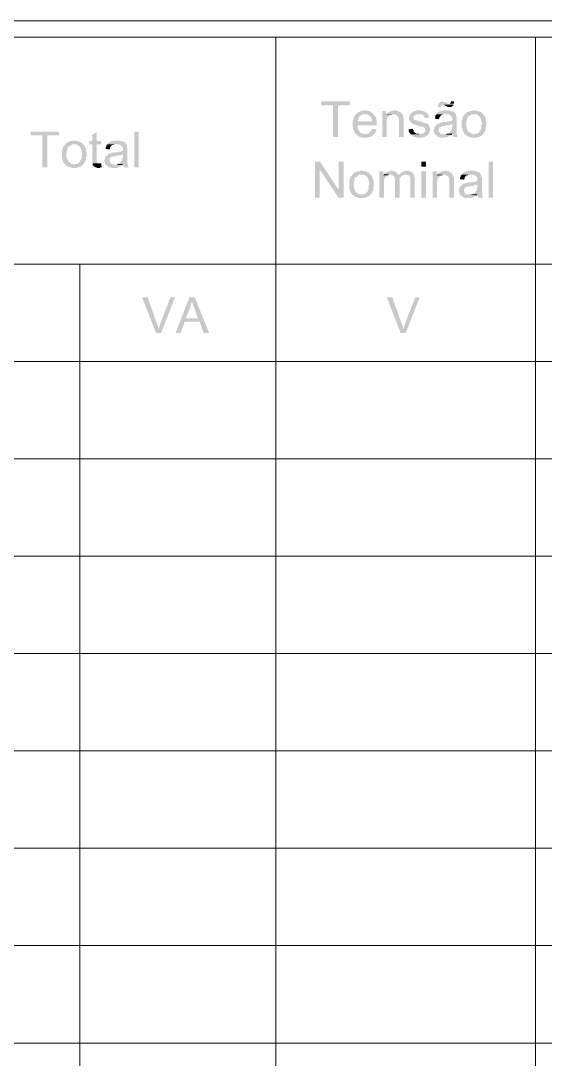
# Model space of a CAD drawing. Header units: inches. Extents: x 179598 to 179981, y 9195975 to 9196075.
# Drawn here: x 179720.996 to 179722.869, y 9196034.098 to 9196037.81 of the extents above; entities that cross this region are included whole.
import ezdxf

# ---------------------------------------------------------------- set-up
doc = ezdxf.new("R2010")
doc.units = ezdxf.units.IN
doc.header["$LTSCALE"] = 0.05
doc.header["$MEASUREMENT"] = 0
doc.linetypes.add('CONTINU', pattern=[0])
doc.layers.add('Cargas', color=150, linetype='Continuous', lineweight=30)

# ---------------------------------------------------------------- blocks, each defined once
blk = doc.blocks.new('QuadroCarga Model')
at = {"layer": 'Cargas', "linetype": 'CONTINU', "lineweight": 20, "transparency": 33554559}
for points in [[(8.0013, 5.6458), (8.0013, 5.7478), (7.9873, 5.7478), (7.9873, 5.7058), (7.8733, 5.7058), (7.8733, 5.6878), (7.9873, 5.6878), (7.9873, 5.6458)], [(7.9693, 5.5918), (7.9693, 5.5958), (7.9673, 5.5998), (7.9673, 5.6058), (7.9653, 5.6098), (7.9633, 5.6138), (7.9633, 5.6158), (7.9613, 5.6178), (7.9593, 5.6218), (7.9573, 5.6218), (7.9553, 5.6238), (7.9553, 5.5838), (7.9533, 5.5798), (7.9513, 5.5778), (7.9493, 5.5758), (7.9473, 5.5718), (7.9453, 5.5698), (7.9413, 5.5698), (7.9393, 5.5678), (7.9353, 5.5658), (7.9293, 5.5658), (7.9253, 5.5638), (7.9193, 5.5638), (7.9153, 5.5658), (7.9033, 5.5658), (7.9013, 5.5678), (7.8973, 5.5698), (7.8953, 5.5698), (7.8933, 5.5718), (7.8913, 5.5738), (7.8893, 5.5758), (7.8873, 5.5798), (7.8853, 5.5818), (7.8853, 5.5878), (7.8833, 5.5918), (7.8833, 5.6238), (7.8813, 5.6218), (7.8793, 5.6178), (7.8773, 5.6158), (7.8753, 5.6138), (7.8753, 5.6098), (7.8733, 5.6058), (7.8733, 5.6038), (7.8713, 5.5998), (7.8713, 5.5818), (7.8733, 5.5798), (7.8733, 5.5758), (7.8753, 5.5718), (7.8773, 5.5698), (7.8773, 5.5678), (7.8793, 5.5658), (7.8813, 5.5618), (7.8853, 5.5598), (7.8873, 5.5578), (7.8893, 5.5558), (7.8933, 5.5538), (7.8933, 5.5538), (7.8953, 5.5518), (7.8993, 5.5518), (7.9013, 5.5498), (7.9093, 5.5498), (7.9133, 5.5478), (7.9293, 5.5478), (7.9313, 5.5498), (7.9393, 5.5498), (7.9433, 5.5518), (7.9453, 5.5538), (7.9493, 5.5538), (7.9513, 5.5558), (7.9533, 5.5578), (7.9553, 5.5598), (7.9593, 5.5638), (7.9613, 5.5658), (7.9633, 5.5678), (7.9633, 5.5718), (7.9653, 5.5738), (7.9673, 5.5778), (7.9673, 5.5838), (7.9693, 5.5878)], [(7.9553, 5.6238), (7.9533, 5.6258), (7.9513, 5.6278), (7.9493, 5.6298), (7.9453, 5.6318), (7.9433, 5.6318), (7.9393, 5.6338), (7.9353, 5.6338), (7.9313, 5.6358), (7.9193, 5.6358), (7.9073, 5.6358), (7.9033, 5.6338), (7.9013, 5.6338), (7.8973, 5.6318), (7.8933, 5.6318), (7.8913, 5.6298), (7.8893, 5.6278), (7.8853, 5.6258), (7.8833, 5.6238), (7.8833, 5.5918), (7.8833, 5.5938), (7.8853, 5.5978), (7.8853, 5.5998), (7.8873, 5.6038), (7.8893, 5.6058), (7.8913, 5.6098), (7.8933, 5.6118), (7.8933, 5.6118), (7.8953, 5.6138), (7.8993, 5.6158), (7.9013, 5.6158), (7.9053, 5.6178), (7.9073, 5.6178), (7.9113, 5.6198), (7.9293, 5.6198), (7.9333, 5.6178), (7.9353, 5.6178), (7.9393, 5.6158), (7.9413, 5.6158), (7.9453, 5.6138), (7.9473, 5.6118), (7.9473, 5.6098), (7.9493, 5.6078), (7.9513, 5.6058), (7.9533, 5.6018), (7.9553, 5.5998), (7.9553, 5.5918)], [(7.9993, 5.5118), (7.9893, 5.5278), (7.9673, 5.5278), (7.9673, 5.5378), (7.9553, 5.5378), (7.9553, 5.5278), (7.8953, 5.5278), (7.8893, 5.5258), (7.8873, 5.5258), (7.8873, 5.5018), (7.8873, 5.5078), (7.8893, 5.5078), (7.8913, 5.5098), (7.8913, 5.5098), (7.8953, 5.5118), (7.9553, 5.5118), (7.9553, 5.4958), (7.9673, 5.4958), (7.9673, 5.5118)], [(7.8873, 5.4958), (7.8873, 5.5258), (7.8813, 5.5258), (7.8793, 5.5238), (7.8773, 5.5218), (7.8753, 5.5178), (7.8733, 5.5158), (7.8733, 5.5138), (7.8713, 5.5098), (7.8713, 5.4998), (7.8733, 5.4978), (7.8733, 5.4938)], [(7.9213, 5.4698), (7.9193, 5.4718), (7.9193, 5.4738), (7.9153, 5.4758), (7.9133, 5.4778), (7.9113, 5.4798), (7.9093, 5.4818), (7.9053, 5.4818), (7.9013, 5.4838), (7.8973, 5.4838), (7.8933, 5.4838), (7.8893, 5.4818), (7.8873, 5.4818), (7.8833, 5.4798), (7.8813, 5.4778), (7.8793, 5.4758), (7.8793, 5.4738), (7.8773, 5.4718), (7.8753, 5.4698), (7.8733, 5.4658), (7.8733, 5.4638), (7.8713, 5.4598), (7.8713, 5.4398), (7.8733, 5.4378), (7.8733, 5.4338), (7.8753, 5.4318), (7.8773, 5.4298), (7.8773, 5.4258), (7.8793, 5.4238), (7.8813, 5.4198), (7.8833, 5.4478), (7.8833, 5.4518), (7.8853, 5.4558), (7.8853, 5.4598), (7.8873, 5.4618), (7.8893, 5.4618), (7.8913, 5.4638), (7.8953, 5.4658), (7.8993, 5.4658), (7.9033, 5.4658), (7.9053, 5.4638), (7.9073, 5.4638), (7.9093, 5.4618), (7.9113, 5.4578), (7.9113, 5.4558), (7.9133, 5.4518), (7.9133, 5.4438), (7.9153, 5.4418), (7.9153, 5.4338), (7.9173, 5.4298), (7.9173, 5.4258), (7.9193, 5.4238), (7.9193, 5.4178)], [(7.9693, 5.4378), (7.9693, 5.4458), (7.9673, 5.4498), (7.9673, 5.4558), (7.9653, 5.4598), (7.9653, 5.4618), (7.9633, 5.4658), (7.9613, 5.4698), (7.9593, 5.4718), (7.9553, 5.4738), (7.9553, 5.4318), (7.9533, 5.4278), (7.9513, 5.4258), (7.9493, 5.4218), (7.9493, 5.4218), (7.9473, 5.4198), (7.9453, 5.4198), (7.9413, 5.4178), (7.9373, 5.4178), (7.9333, 5.4178), (7.9333, 5.4178), (7.9313, 5.4198), (7.9313, 5.4238), (7.9293, 5.4258), (7.9293, 5.4338), (7.9273, 5.4378), (7.9273, 5.4518), (7.9253, 5.4538), (7.9253, 5.4598), (7.9233, 5.4618), (7.9233, 5.4658), (7.9213, 5.4698), (7.9193, 5.4178), (7.9073, 5.4178), (7.9033, 5.4198), (7.9013, 5.4198), (7.8993, 5.4218), (7.8973, 5.4218), (7.8953, 5.4238), (7.8913, 5.4258), (7.8893, 5.4278), (7.8873, 5.4318), (7.8873, 5.4338), (7.8853, 5.4378), (7.8853, 5.4178), (7.8833, 5.4178), (7.8793, 5.4158), (7.8773, 5.4158), (7.8733, 5.4138), (7.8733, 5.3978), (7.8753, 5.3978), (7.8773, 5.3998), (7.8813, 5.3998), (7.8853, 5.4018), (7.9333, 5.4018), (7.9453, 5.4018), (7.9473, 5.4038), (7.9533, 5.4038), (7.9553, 5.4058), (7.9593, 5.4078), (7.9613, 5.4098), (7.9633, 5.4118), (7.9653, 5.4158), (7.9653, 5.4198), (7.9673, 5.4198), (7.9673, 5.4258), (7.9693, 5.4298), (7.9693, 5.4338)], [(7.9553, 5.4738), (7.9533, 5.4758), (7.9513, 5.4778), (7.9473, 5.4778), (7.9433, 5.4798), (7.9393, 5.4798), (7.9373, 5.4658), (7.9413, 5.4638), (7.9433, 5.4638), (7.9473, 5.4618), (7.9493, 5.4598), (7.9513, 5.4578), (7.9533, 5.4558), (7.9533, 5.4518), (7.9553, 5.4498), (7.9553, 5.4398)], [(7.8853, 5.4378), (7.8833, 5.4398), (7.8833, 5.4478), (7.8813, 5.4198), (7.8853, 5.4178)], [(7.4093, 5.3298), (7.4093, 5.3498), (7.2813, 5.2998), (7.2953, 5.2898), (7.2953, 5.2898), (7.2993, 5.2918), (7.3033, 5.2918), (7.3053, 5.2938), (7.3093, 5.2938), (7.3133, 5.2958), (7.3173, 5.2978)], [(7.8733, 5.3618), (8.0013, 5.3618), (8.0013, 5.3778), (7.8733, 5.3778)], [(7.4093, 5.2318), (7.4093, 5.2478), (7.3173, 5.2838), (7.3153, 5.2838), (7.3133, 5.2858), (7.3093, 5.2858), (7.3053, 5.2878), (7.3013, 5.2878), (7.2993, 5.2898), (7.2953, 5.2898), (7.2813, 5.2998), (7.2813, 5.2818)], [(7.4093, 5.1618), (7.4093, 5.1798), (7.2813, 5.2298), (7.2813, 5.2118), (7.3213, 5.1978), (7.3213, 5.1438), (7.3333, 5.1938), (7.3713, 5.1778), (7.3753, 5.1778), (7.3793, 5.1758), (7.3833, 5.1758), (7.3853, 5.1738), (7.3893, 5.1738), (7.3933, 5.1718), (7.3973, 5.1718)], [(7.4093, 5.1618), (7.3973, 5.1718), (7.3933, 5.1718), (7.3913, 5.1698), (7.3873, 5.1698), (7.3853, 5.1678), (7.3813, 5.1678), (7.3773, 5.1658), (7.3733, 5.1638), (7.3693, 5.1618), (7.3333, 5.1498), (7.3333, 5.1938), (7.3213, 5.1438), (7.2813, 5.1298), (7.2813, 5.1098)], [(7.8933, 4.7138), (7.8933, 4.7318), (7.7653, 4.7318), (7.7653, 4.7158), (7.8673, 4.7158)], [(7.8933, 4.7138), (7.8673, 4.7158), (7.7653, 4.6478), (7.7933, 4.6478)], [(8.1093, 4.6078), (8.1093, 4.7098), (8.0953, 4.7098), (8.0953, 4.6678), (7.9813, 4.6678), (7.9813, 4.6498), (8.0953, 4.6498), (8.0953, 4.6078)], [(7.8933, 4.6298), (7.8933, 4.6478), (7.7653, 4.6478), (7.7653, 4.6298)], [(7.8473, 4.5978), (7.8453, 4.5998), (7.8433, 4.6018), (7.8413, 4.6038), (7.8373, 4.6058), (7.8353, 4.6058), (7.8313, 4.6078), (7.8273, 4.6078), (7.8233, 4.6098), (7.8113, 4.6098), (7.7993, 4.6098), (7.7953, 4.6078), (7.7933, 4.6078), (7.7893, 4.6058), (7.7853, 4.6058), (7.7833, 4.6038), (7.7813, 4.6018), (7.7773, 4.5998), (7.7753, 4.5978), (7.7753, 4.5658), (7.7753, 4.5678), (7.7773, 4.5718), (7.7773, 4.5738), (7.7793, 4.5778), (7.7813, 4.5798), (7.7833, 4.5838), (7.7853, 4.5858), (7.7853, 4.5858), (7.7873, 4.5878), (7.7913, 4.5898), (7.7933, 4.5898), (7.7973, 4.5918), (7.7993, 4.5918), (7.8033, 4.5938), (7.8213, 4.5938), (7.8253, 4.5918), (7.8273, 4.5918), (7.8313, 4.5898), (7.8333, 4.5898), (7.8373, 4.5878), (7.8393, 4.5858), (7.8393, 4.5838), (7.8413, 4.5818), (7.8433, 4.5798), (7.8453, 4.5758), (7.8473, 4.5738), (7.8473, 4.5658)], [(7.8613, 4.5658), (7.8613, 4.5698), (7.8593, 4.5738), (7.8593, 4.5798), (7.8573, 4.5838), (7.8553, 4.5878), (7.8553, 4.5898), (7.8533, 4.5918), (7.8513, 4.5958), (7.8493, 4.5958), (7.8473, 4.5978), (7.8473, 4.5578), (7.8453, 4.5538), (7.8433, 4.5518), (7.8413, 4.5498), (7.8393, 4.5458), (7.8373, 4.5438), (7.8333, 4.5438), (7.8313, 4.5418), (7.8273, 4.5398), (7.8213, 4.5398), (7.8173, 4.5378), (7.8113, 4.5378), (7.8073, 4.5398), (7.7953, 4.5398), (7.7933, 4.5418), (7.7893, 4.5438), (7.7873, 4.5438), (7.7853, 4.5458), (7.7833, 4.5478), (7.7813, 4.5498), (7.7793, 4.5538), (7.7773, 4.5558), (7.7773, 4.5618), (7.7753, 4.5658), (7.7753, 4.5978), (7.7733, 4.5958), (7.7713, 4.5918), (7.7693, 4.5898), (7.7673, 4.5878), (7.7673, 4.5838), (7.7653, 4.5798), (7.7653, 4.5778), (7.7633, 4.5738), (7.7633, 4.5558), (7.7653, 4.5538), (7.7653, 4.5498), (7.7673, 4.5458), (7.7693, 4.5438), (7.7693, 4.5418), (7.7713, 4.5398), (7.7733, 4.5358), (7.7773, 4.5338), (7.7793, 4.5318), (7.7813, 4.5298), (7.7853, 4.5278), (7.7853, 4.5278), (7.7873, 4.5258), (7.7913, 4.5258), (7.7933, 4.5238), (7.8013, 4.5238), (7.8053, 4.5218), (7.8213, 4.5218), (7.8233, 4.5238), (7.8313, 4.5238), (7.8353, 4.5258), (7.8373, 4.5278), (7.8413, 4.5278), (7.8433, 4.5298), (7.8453, 4.5318), (7.8473, 4.5338), (7.8513, 4.5378), (7.8533, 4.5398), (7.8553, 4.5418), (7.8553, 4.5458), (7.8573, 4.5478), (7.8593, 4.5518), (7.8593, 4.5578), (7.8613, 4.5618)], [(8.0113, 4.5278), (8.0113, 4.5278), (8.0073, 4.5298), (8.0033, 4.5318), (8.0013, 4.5338), (7.9993, 4.5358), (7.9973, 4.5378), (7.9953, 4.5398), (7.9933, 4.5418), (7.9933, 4.5498), (7.9913, 4.5518), (7.9913, 4.5858), (7.9913, 4.5838), (7.9893, 4.5818), (7.9873, 4.5798), (7.9853, 4.5758), (7.9833, 4.5738), (7.9813, 4.5698), (7.9813, 4.5678), (7.9793, 4.5638), (7.9793, 4.5458), (7.9813, 4.5418), (7.9813, 4.5338), (7.9833, 4.5318), (7.9853, 4.5278), (7.9873, 4.5258), (7.9893, 4.5238), (7.9913, 4.5218), (7.9933, 4.5198), (7.9953, 4.5178), (7.9993, 4.5158), (8.0013, 4.5138), (8.0053, 4.5138), (8.0093, 4.5118)], [(8.0633, 4.5858), (8.0633, 4.5858), (8.0613, 4.5878), (8.0573, 4.5898), (8.0553, 4.5918), (8.0533, 4.5918), (8.0493, 4.5938), (8.0453, 4.5938), (8.0433, 4.5958), (8.0393, 4.5958), (8.0353, 4.5978), (8.0193, 4.5978), (8.0153, 4.5958), (8.0113, 4.5958), (8.0093, 4.5938), (8.0053, 4.5938), (8.0033, 4.5918), (7.9993, 4.5918), (7.9973, 4.5898), (7.9933, 4.5878), (7.9913, 4.5858), (7.9913, 4.5518), (7.9913, 4.5538), (7.9933, 4.5578), (7.9933, 4.5598), (7.9953, 4.5638), (7.9953, 4.5658), (7.9973, 4.5698), (8.0013, 4.5718), (8.0013, 4.5718), (8.0033, 4.5738), (8.0053, 4.5758), (8.0093, 4.5778), (8.0133, 4.5798), (8.0193, 4.5798), (8.0233, 4.5818), (8.0233, 4.5118), (8.0353, 4.5118), (8.0373, 4.5798), (8.0413, 4.5798), (8.0453, 4.5778), (8.0473, 4.5778), (8.0513, 4.5758), (8.0533, 4.5738), (8.0573, 4.5718), (8.0573, 4.5698), (8.0593, 4.5678), (8.0613, 4.5638), (8.0633, 4.5598), (8.0633, 4.5538)], [(8.0773, 4.5538), (8.0773, 4.5578), (8.0753, 4.5618), (8.0753, 4.5678), (8.0733, 4.5718), (8.0713, 4.5738), (8.0713, 4.5778), (8.0693, 4.5798), (8.0653, 4.5818), (8.0633, 4.5858), (8.0633, 4.5458), (8.0613, 4.5418), (8.0593, 4.5398), (8.0573, 4.5358), (8.0553, 4.5338), (8.0533, 4.5338), (8.0513, 4.5318), (8.0493, 4.5298), (8.0453, 4.5298), (8.0413, 4.5278), (8.0373, 4.5278), (8.0373, 4.5798), (8.0353, 4.5118), (8.0433, 4.5118), (8.0473, 4.5138), (8.0493, 4.5138), (8.0533, 4.5158), (8.0553, 4.5178), (8.0593, 4.5198), (8.0613, 4.5218), (8.0633, 4.5238), (8.0653, 4.5258), (8.0673, 4.5278), (8.0693, 4.5298), (8.0713, 4.5338), (8.0733, 4.5358), (8.0753, 4.5398), (8.0753, 4.5458), (8.0773, 4.5498)], [(7.8593, 4.4878), (7.8593, 4.5018), (7.7653, 4.5018), (7.7653, 4.4858), (7.8273, 4.4858), (7.8313, 4.4838), (7.8333, 4.4838), (7.8353, 4.4818), (7.8393, 4.4798), (7.8413, 4.4778), (7.8433, 4.4758), (7.8453, 4.4738), (7.8453, 4.4878)], [(8.0753, 4.4778), (8.0753, 4.4918), (7.9813, 4.4918), (7.9813, 4.4758), (8.0433, 4.4758), (8.0473, 4.4738), (8.0493, 4.4738), (8.0533, 4.4718), (8.0553, 4.4698), (8.0573, 4.4678), (8.0573, 4.4678), (8.0593, 4.4638), (8.0613, 4.4618), (8.0613, 4.4778)], [(7.4093, 4.4558), (7.4093, 4.4758), (7.2813, 4.4258), (7.2953, 4.4158), (7.2953, 4.4158), (7.2993, 4.4178), (7.3033, 4.4178), (7.3053, 4.4198), (7.3093, 4.4198), (7.3133, 4.4218), (7.3173, 4.4238)], [(7.8613, 4.4598), (7.8613, 4.4618), (7.8593, 4.4658), (7.8593, 4.4698), (7.8573, 4.4738), (7.8573, 4.4758), (7.8553, 4.4778), (7.8533, 4.4798), (7.8513, 4.4838), (7.8493, 4.4858), (7.8473, 4.4638), (7.8473, 4.4578), (7.8453, 4.4558), (7.8433, 4.4518), (7.8453, 4.4338), (7.8453, 4.4338), (7.8493, 4.4358), (7.8513, 4.4378), (7.8533, 4.4398), (7.8573, 4.4418), (7.8573, 4.4458), (7.8593, 4.4478), (7.8593, 4.4518), (7.8613, 4.4558)], [(7.8493, 4.4858), (7.8453, 4.4878), (7.8453, 4.4698), (7.8473, 4.4658), (7.8473, 4.4638)], [(8.0773, 4.4478), (8.0773, 4.4518), (8.0753, 4.4558), (8.0753, 4.4598), (8.0733, 4.4618), (8.0733, 4.4658), (8.0713, 4.4678), (8.0693, 4.4698), (8.0673, 4.4738), (8.0633, 4.4758), (8.0633, 4.4458), (8.0613, 4.4438), (8.0593, 4.4398), (8.0573, 4.4378), (8.0553, 4.4358), (8.0533, 4.4338), (8.0493, 4.4338), (8.0473, 4.4318), (7.9813, 4.4318), (7.9813, 4.4158), (8.0393, 4.4158), (8.0513, 4.4158), (8.0533, 4.4178), (8.0593, 4.4178), (8.0633, 4.4198), (8.0653, 4.4218), (8.0673, 4.4238), (8.0693, 4.4258), (8.0713, 4.4298), (8.0733, 4.4318), (8.0753, 4.4338), (8.0753, 4.4398), (8.0773, 4.4438)], [(8.0633, 4.4758), (8.0613, 4.4778), (8.0613, 4.4578), (8.0633, 4.4558), (8.0633, 4.4518)], [(7.4093, 4.3578), (7.4093, 4.3738), (7.3173, 4.4098), (7.3153, 4.4098), (7.3133, 4.4118), (7.3093, 4.4118), (7.3053, 4.4138), (7.3013, 4.4138), (7.2993, 4.4158), (7.2953, 4.4158), (7.2813, 4.4258), (7.2813, 4.4078)], [(7.8473, 4.4318), (7.8453, 4.4338), (7.8433, 4.4518), (7.8413, 4.4498), (7.8393, 4.4498), (7.8373, 4.4478), (7.8333, 4.4478), (7.8293, 4.4458), (7.7653, 4.4458), (7.7653, 4.4298), (7.8333, 4.4298), (7.8353, 4.4278), (7.8373, 4.4258), (7.8413, 4.4238), (7.8413, 4.4238), (7.8433, 4.4218), (7.8453, 4.4178), (7.8453, 4.4158), (7.8473, 4.4118), (7.8473, 4.4078)], [(7.8613, 4.4038), (7.8613, 4.4078), (7.8593, 4.4118), (7.8593, 4.4138), (7.8573, 4.4178), (7.8573, 4.4198), (7.8553, 4.4238), (7.8533, 4.4258), (7.8493, 4.4278), (7.8473, 4.4318), (7.8473, 4.4038), (7.8453, 4.4018), (7.8453, 4.3978), (7.8433, 4.3958), (7.8413, 4.3938), (7.8373, 4.3918), (7.7653, 4.3918), (7.7653, 4.3758), (7.8393, 4.3758), (7.8413, 4.3778), (7.8453, 4.3778), (7.8473, 4.3798), (7.8513, 4.3818), (7.8533, 4.3838), (7.8553, 4.3838), (7.8573, 4.3878), (7.8573, 4.3898), (7.8593, 4.3938), (7.8593, 4.3958), (7.8613, 4.3998)], [(8.0653, 4.3918), (8.0613, 4.3918), (8.0593, 4.3938), (8.0573, 4.3938), (8.0533, 4.3958), (8.0433, 4.3958), (8.0413, 4.3938), (8.0373, 4.3918), (8.0353, 4.3898), (8.0333, 4.3878), (8.0313, 4.3858), (8.0293, 4.3818), (8.0293, 4.3818), (8.0273, 4.3798), (8.0273, 4.3778), (8.0253, 4.3738), (8.0253, 4.3698), (8.0233, 4.3678), (8.0213, 4.3618), (8.0213, 4.3578), (8.0193, 4.3538), (8.0193, 4.3498), (8.0173, 4.3458), (8.0173, 4.3438), (8.0153, 4.3418), (8.0133, 4.3398), (8.0113, 4.3378), (8.0033, 4.3378), (7.9993, 4.3398), (7.9973, 4.3418), (7.9953, 4.3438), (7.9933, 4.3478), (7.9933, 4.3538), (7.9913, 4.3578), (7.9913, 4.3898), (7.9893, 4.3878), (7.9873, 4.3858), (7.9853, 4.3858), (7.9853, 4.3838), (7.9833, 4.3798), (7.9813, 4.3778), (7.9813, 4.3738), (7.9793, 4.3698), (7.9793, 4.3478), (7.9813, 4.3458), (7.9813, 4.3418), (7.9833, 4.3378), (7.9853, 4.3358), (7.9873, 4.3318), (7.9893, 4.3298), (7.9913, 4.3278), (7.9933, 4.3258), (7.9953, 4.3238), (7.9993, 4.3238), (8.0013, 4.3218), (8.0053, 4.3218), (8.0093, 4.3198), (8.0093, 4.3198), (8.0133, 4.3218), (8.0153, 4.3218), (8.0193, 4.3238), (8.0213, 4.3238), (8.0253, 4.3258), (8.0273, 4.3278), (8.0293, 4.3318), (8.0313, 4.3358), (8.0313, 4.3398), (8.0333, 4.3418), (8.0333, 4.3458), (8.0353, 4.3498), (8.0373, 4.3538), (8.0373, 4.3578), (8.0393, 4.3638), (8.0413, 4.3678), (8.0413, 4.3718), (8.0433, 4.3758), (8.0453, 4.3778), (8.0473, 4.3798), (8.0553, 4.3798), (8.0573, 4.3778), (8.0593, 4.3758), (8.0613, 4.3738), (8.0613, 4.3718), (8.0633, 4.3678), (8.0633, 4.3598)], [(8.0113, 4.3818), (8.0093, 4.3978), (8.0033, 4.3978), (7.9993, 4.3958), (7.9973, 4.3938), (7.9933, 4.3918), (7.9913, 4.3898), (7.9913, 4.3578), (7.9933, 4.3618), (7.9933, 4.3698), (7.9953, 4.3718), (7.9973, 4.3758), (7.9993, 4.3778), (8.0013, 4.3798), (8.0053, 4.3798), (8.0073, 4.3818)], [(8.0773, 4.3618), (8.0773, 4.3678), (8.0753, 4.3718), (8.0753, 4.3758), (8.0733, 4.3798), (8.0713, 4.3818), (8.0693, 4.3858), (8.0693, 4.3858), (8.0673, 4.3878), (8.0653, 4.3918), (8.0633, 4.3598), (8.0633, 4.3518), (8.0613, 4.3478), (8.0593, 4.3458), (8.0573, 4.3438), (8.0553, 4.3418), (8.0513, 4.3398), (8.0493, 4.3398), (8.0513, 4.3238), (8.0513, 4.3238), (8.0553, 4.3258), (8.0593, 4.3258), (8.0633, 4.3278), (8.0653, 4.3298), (8.0653, 4.3298), (8.0673, 4.3318), (8.0693, 4.3358), (8.0713, 4.3378), (8.0733, 4.3418), (8.0733, 4.3438), (8.0753, 4.3458), (8.0753, 4.3498), (8.0773, 4.3538), (8.0773, 4.3578)], [(7.7653, 4.3358), (7.8593, 4.3358), (7.8593, 4.3518), (7.7653, 4.3518)], [(7.8753, 4.3358), (7.8933, 4.3358), (7.8933, 4.3518), (7.8753, 4.3518)], [(7.8593, 4.2978), (7.8593, 4.3118), (7.7653, 4.3118), (7.7653, 4.2958), (7.8273, 4.2958), (7.8313, 4.2938), (7.8333, 4.2938), (7.8373, 4.2918), (7.8393, 4.2898), (7.8413, 4.2878), (7.8413, 4.2878), (7.8433, 4.2838), (7.8453, 4.2818), (7.8453, 4.2978)], [(8.0293, 4.2938), (8.0273, 4.2958), (8.0273, 4.2978), (8.0233, 4.2998), (8.0213, 4.3018), (8.0193, 4.3038), (8.0173, 4.3058), (8.0133, 4.3058), (8.0093, 4.3078), (8.0053, 4.3078), (8.0013, 4.3078), (7.9973, 4.3058), (7.9953, 4.3058), (7.9913, 4.3038), (7.9893, 4.3018), (7.9873, 4.2998), (7.9873, 4.2978), (7.9853, 4.2958), (7.9833, 4.2938), (7.9813, 4.2898), (7.9813, 4.2878), (7.9793, 4.2838), (7.9793, 4.2638), (7.9813, 4.2618), (7.9813, 4.2578), (7.9833, 4.2558), (7.9853, 4.2538), (7.9853, 4.2498), (7.9873, 4.2478), (7.9893, 4.2438), (7.9913, 4.2718), (7.9913, 4.2758), (7.9933, 4.2798), (7.9933, 4.2838), (7.9953, 4.2858), (7.9973, 4.2858), (7.9993, 4.2878), (8.0033, 4.2898), (8.0073, 4.2898), (8.0113, 4.2898), (8.0133, 4.2878), (8.0153, 4.2878), (8.0173, 4.2858), (8.0193, 4.2818), (8.0193, 4.2798), (8.0213, 4.2758), (8.0213, 4.2678), (8.0233, 4.2658), (8.0233, 4.2578), (8.0253, 4.2538), (8.0253, 4.2498), (8.0273, 4.2478), (8.0273, 4.2418)], [(7.8613, 4.2678), (7.8613, 4.2718), (7.8593, 4.2758), (7.8593, 4.2798), (7.8573, 4.2818), (7.8573, 4.2858), (7.8553, 4.2878), (7.8533, 4.2898), (7.8513, 4.2938), (7.8473, 4.2958), (7.8473, 4.2658), (7.8453, 4.2638), (7.8433, 4.2598), (7.8413, 4.2578), (7.8393, 4.2558), (7.8373, 4.2538), (7.8333, 4.2538), (7.8313, 4.2518), (7.7653, 4.2518), (7.7653, 4.2358), (7.8233, 4.2358), (7.8353, 4.2358), (7.8373, 4.2378), (7.8433, 4.2378), (7.8473, 4.2398), (7.8493, 4.2418), (7.8513, 4.2438), (7.8533, 4.2458), (7.8553, 4.2498), (7.8573, 4.2518), (7.8593, 4.2538), (7.8593, 4.2598), (7.8613, 4.2638)], [(7.8473, 4.2958), (7.8453, 4.2978), (7.8453, 4.2778), (7.8473, 4.2758), (7.8473, 4.2718)], [(8.0773, 4.2618), (8.0773, 4.2698), (8.0753, 4.2738), (8.0753, 4.2798), (8.0733, 4.2838), (8.0733, 4.2858), (8.0713, 4.2898), (8.0693, 4.2938), (8.0673, 4.2958), (8.0633, 4.2978), (8.0633, 4.2558), (8.0613, 4.2518), (8.0593, 4.2498), (8.0573, 4.2458), (8.0573, 4.2458), (8.0553, 4.2438), (8.0533, 4.2438), (8.0493, 4.2418), (8.0453, 4.2418), (8.0413, 4.2418), (8.0413, 4.2418), (8.0393, 4.2438), (8.0393, 4.2478), (8.0373, 4.2498), (8.0373, 4.2578), (8.0353, 4.2618), (8.0353, 4.2758), (8.0333, 4.2778), (8.0333, 4.2838), (8.0313, 4.2858), (8.0313, 4.2898), (8.0293, 4.2938), (8.0273, 4.2418), (8.0153, 4.2418), (8.0113, 4.2438), (8.0093, 4.2438), (8.0073, 4.2458), (8.0053, 4.2458), (8.0033, 4.2478), (7.9993, 4.2498), (7.9973, 4.2518), (7.9953, 4.2558), (7.9953, 4.2578), (7.9933, 4.2618), (7.9933, 4.2418), (7.9913, 4.2418), (7.9873, 4.2398), (7.9853, 4.2398), (7.9813, 4.2378), (7.9813, 4.2218), (7.9833, 4.2218), (7.9853, 4.2238), (7.9893, 4.2238), (7.9933, 4.2258), (8.0413, 4.2258), (8.0533, 4.2258), (8.0553, 4.2278), (8.0613, 4.2278), (8.0633, 4.2298), (8.0673, 4.2318), (8.0693, 4.2338), (8.0713, 4.2358), (8.0733, 4.2398), (8.0733, 4.2438), (8.0753, 4.2438), (8.0753, 4.2498), (8.0773, 4.2538), (8.0773, 4.2578)], [(7.9933, 4.2618), (7.9913, 4.2638), (7.9913, 4.2718), (7.9893, 4.2438), (7.9933, 4.2418)], [(8.0633, 4.2978), (8.0613, 4.2998), (8.0593, 4.3018), (8.0553, 4.3018), (8.0513, 4.3038), (8.0473, 4.3038), (8.0453, 4.2898), (8.0493, 4.2878), (8.0513, 4.2878), (8.0553, 4.2858), (8.0573, 4.2838), (8.0593, 4.2818), (8.0613, 4.2798), (8.0613, 4.2758), (8.0633, 4.2738), (8.0633, 4.2638)], [(8.1093, 4.2758), (8.1093, 4.2758), (8.1073, 4.2798), (8.1073, 4.2838), (8.1053, 4.2858), (8.1033, 4.2878), (8.1013, 4.2898), (8.0993, 4.2918), (8.0953, 4.2918), (8.0933, 4.2938), (8.0893, 4.2938), (8.0893, 4.2818), (8.0913, 4.2818), (8.0953, 4.2798), (8.0953, 4.2778), (8.0973, 4.2758), (8.0973, 4.2378), (8.1013, 4.2358), (8.1013, 4.2578), (8.1033, 4.2618), (8.1053, 4.2618), (8.1053, 4.2658), (8.1073, 4.2698), (8.1073, 4.2738)], [(8.0973, 4.2378), (8.0973, 4.2758), (8.0973, 4.2738), (8.0953, 4.2698), (8.0933, 4.2658), (8.0933, 4.2658), (8.0913, 4.2618), (8.0893, 4.2578), (8.0893, 4.2458), (8.0913, 4.2418), (8.0933, 4.2398), (8.0953, 4.2378)], [(8.1093, 4.2358), (8.1093, 4.2458), (8.1053, 4.2478), (8.1033, 4.2478), (8.1013, 4.2498), (8.1013, 4.2518), (8.1013, 4.2358), (8.1053, 4.2358)], [(7.8133, 4.2038), (7.8113, 4.2058), (7.8113, 4.2078), (7.8073, 4.2098), (7.8053, 4.2118), (7.8033, 4.2138), (7.8013, 4.2158), (7.7973, 4.2158), (7.7933, 4.2178), (7.7893, 4.2178), (7.7853, 4.2178), (7.7813, 4.2158), (7.7793, 4.2158), (7.7753, 4.2138), (7.7733, 4.2118), (7.7713, 4.2098), (7.7713, 4.2078), (7.7693, 4.2058), (7.7673, 4.2038), (7.7653, 4.1998), (7.7653, 4.1978), (7.7633, 4.1938), (7.7633, 4.1738), (7.7653, 4.1718), (7.7653, 4.1678), (7.7673, 4.1658), (7.7693, 4.1638), (7.7693, 4.1598), (7.7713, 4.1578), (7.7733, 4.1538), (7.7753, 4.1818), (7.7753, 4.1858), (7.7773, 4.1898), (7.7773, 4.1938), (7.7793, 4.1958), (7.7813, 4.1958), (7.7833, 4.1978), (7.7873, 4.1998), (7.7913, 4.1998), (7.7953, 4.1998), (7.7973, 4.1978), (7.7993, 4.1978), (7.8013, 4.1958), (7.8033, 4.1918), (7.8033, 4.1898), (7.8053, 4.1858), (7.8053, 4.1778), (7.8073, 4.1758), (7.8073, 4.1678), (7.8093, 4.1638), (7.8093, 4.1598), (7.8113, 4.1578), (7.8113, 4.1518)], [(7.8613, 4.1718), (7.8613, 4.1798), (7.8593, 4.1838), (7.8593, 4.1898), (7.8573, 4.1938), (7.8573, 4.1958), (7.8553, 4.1998), (7.8533, 4.2038), (7.8513, 4.2058), (7.8473, 4.2078), (7.8473, 4.1658), (7.8453, 4.1618), (7.8433, 4.1598), (7.8413, 4.1558), (7.8413, 4.1558), (7.8393, 4.1538), (7.8373, 4.1538), (7.8333, 4.1518), (7.8293, 4.1518), (7.8253, 4.1518), (7.8253, 4.1518), (7.8233, 4.1538), (7.8233, 4.1578), (7.8213, 4.1598), (7.8213, 4.1678), (7.8193, 4.1718), (7.8193, 4.1858), (7.8173, 4.1878), (7.8173, 4.1938), (7.8153, 4.1958), (7.8153, 4.1998), (7.8133, 4.2038), (7.8113, 4.1518), (7.7993, 4.1518), (7.7953, 4.1538), (7.7933, 4.1538), (7.7913, 4.1558), (7.7893, 4.1558), (7.7873, 4.1578), (7.7833, 4.1598), (7.7813, 4.1618), (7.7793, 4.1658), (7.7793, 4.1678), (7.7773, 4.1718), (7.7773, 4.1518), (7.7753, 4.1518), (7.7713, 4.1498), (7.7693, 4.1498), (7.7653, 4.1478), (7.7653, 4.1318), (7.7673, 4.1318), (7.7693, 4.1338), (7.7733, 4.1338), (7.7773, 4.1358), (7.8253, 4.1358), (7.8373, 4.1358), (7.8393, 4.1378), (7.8453, 4.1378), (7.8473, 4.1398), (7.8513, 4.1418), (7.8533, 4.1438), (7.8553, 4.1458), (7.8573, 4.1498), (7.8573, 4.1538), (7.8593, 4.1538), (7.8593, 4.1598), (7.8613, 4.1638), (7.8613, 4.1678)], [(7.8473, 4.2078), (7.8453, 4.2098), (7.8433, 4.2118), (7.8393, 4.2118), (7.8353, 4.2138), (7.8313, 4.2138), (7.8293, 4.1998), (7.8333, 4.1978), (7.8353, 4.1978), (7.8393, 4.1958), (7.8413, 4.1938), (7.8433, 4.1918), (7.8453, 4.1898), (7.8453, 4.1858), (7.8473, 4.1838), (7.8473, 4.1738)], [(8.0773, 4.1638), (8.0773, 4.1678), (8.0753, 4.1718), (8.0753, 4.1778), (8.0733, 4.1818), (8.0713, 4.1858), (8.0713, 4.1878), (8.0693, 4.1898), (8.0673, 4.1938), (8.0653, 4.1938), (8.0633, 4.1958), (8.0633, 4.1558), (8.0613, 4.1518), (8.0593, 4.1498), (8.0573, 4.1478), (8.0553, 4.1438), (8.0533, 4.1418), (8.0493, 4.1418), (8.0473, 4.1398), (8.0433, 4.1378), (8.0373, 4.1378), (8.0333, 4.1358), (8.0273, 4.1358), (8.0233, 4.1378), (8.0113, 4.1378), (8.0093, 4.1398), (8.0053, 4.1418), (8.0033, 4.1418), (8.0013, 4.1438), (7.9993, 4.1458), (7.9973, 4.1478), (7.9953, 4.1518), (7.9933, 4.1538), (7.9933, 4.1598), (7.9913, 4.1638), (7.9913, 4.1958), (7.9893, 4.1938), (7.9873, 4.1898), (7.9853, 4.1878), (7.9833, 4.1858), (7.9833, 4.1818), (7.9813, 4.1778), (7.9813, 4.1758), (7.9793, 4.1718), (7.9793, 4.1538), (7.9813, 4.1518), (7.9813, 4.1478), (7.9833, 4.1438), (7.9853, 4.1418), (7.9853, 4.1398), (7.9873, 4.1378), (7.9893, 4.1338), (7.9933, 4.1318), (7.9953, 4.1298), (7.9973, 4.1278), (8.0013, 4.1258), (8.0013, 4.1258), (8.0033, 4.1238), (8.0073, 4.1238), (8.0093, 4.1218), (8.0173, 4.1218), (8.0213, 4.1198), (8.0373, 4.1198), (8.0393, 4.1218), (8.0473, 4.1218), (8.0513, 4.1238), (8.0533, 4.1258), (8.0573, 4.1258), (8.0593, 4.1278), (8.0613, 4.1298), (8.0633, 4.1318), (8.0673, 4.1358), (8.0693, 4.1378), (8.0713, 4.1398), (8.0713, 4.1438), (8.0733, 4.1458), (8.0753, 4.1498), (8.0753, 4.1558), (8.0773, 4.1598)], [(8.0633, 4.1958), (8.0613, 4.1978), (8.0593, 4.1998), (8.0573, 4.2018), (8.0533, 4.2038), (8.0513, 4.2038), (8.0473, 4.2058), (8.0433, 4.2058), (8.0393, 4.2078), (8.0273, 4.2078), (8.0153, 4.2078), (8.0113, 4.2058), (8.0093, 4.2058), (8.0053, 4.2038), (8.0013, 4.2038), (7.9993, 4.2018), (7.9973, 4.1998), (7.9933, 4.1978), (7.9913, 4.1958), (7.9913, 4.1638), (7.9913, 4.1658), (7.9933, 4.1698), (7.9933, 4.1718), (7.9953, 4.1758), (7.9973, 4.1778), (7.9993, 4.1818), (8.0013, 4.1838), (8.0013, 4.1838), (8.0033, 4.1858), (8.0073, 4.1878), (8.0093, 4.1878), (8.0133, 4.1898), (8.0153, 4.1898), (8.0193, 4.1918), (8.0373, 4.1918), (8.0413, 4.1898), (8.0433, 4.1898), (8.0473, 4.1878), (8.0493, 4.1878), (8.0533, 4.1858), (8.0553, 4.1838), (8.0553, 4.1818), (8.0573, 4.1798), (8.0593, 4.1778), (8.0613, 4.1738), (8.0633, 4.1718), (8.0633, 4.1638)], [(7.7773, 4.1718), (7.7753, 4.1738), (7.7753, 4.1818), (7.7733, 4.1538), (7.7773, 4.1518)], [(7.7653, 4.0958), (7.8933, 4.0958), (7.8933, 4.1118), (7.7653, 4.1118)]]:
    blk.add_hatch(color=256, dxfattribs=at).paths.add_polyline_path(points)
at = {"layer": 'Cargas', "linetype": 'CONTINU', "lineweight": 5}
for points in [[(0.7633, -1.7642), (8.3973, -1.7642), (8.3973, 11.2878), (0.7633, 11.2878)], [(1.6113, -1.7062), (8.3393, -1.7062), (8.3393, 11.2298), (1.6113, 11.2298)]]:
    blk.add_lwpolyline(points, close=True, dxfattribs=at)
for points in [[(4.7433, 11.2298), (4.7433, -1.7062)], [(5.0913, 11.2298), (5.0913, -1.7062)], [(5.4393, 11.2298), (5.4393, -1.7062)], [(5.7873, 11.2298), (5.7873, -1.7062)], [(6.1353, 11.2298), (6.1353, -1.7062)], [(6.4833, 11.2298), (6.4833, -1.7062)], [(6.8313, 11.2298), (6.8313, -1.7062)], [(7.1793, 11.2298), (7.1793, -1.7062)], [(7.5273, 10.5338), (7.5273, 0.5558)], [(7.5273, 5.5718), (1.6113, 5.5718)], [(8.3393, 4.8718), (1.6113, 4.8718)], [(8.3393, 3.9438), (1.6113, 3.9438)]]:
    blk.add_lwpolyline(points, dxfattribs=at)

msp = doc.modelspace()

# ---------------------------------------------------------------- block references
at = {"layer": 'Cargas', "linetype": 'CONTINU', "lineweight": 20, "rotation": 90}
msp.add_blockref('QuadroCarga Model', (179726.7787, 9196029.4123), dxfattribs=at)

doc.saveas('drawing.dxf')
